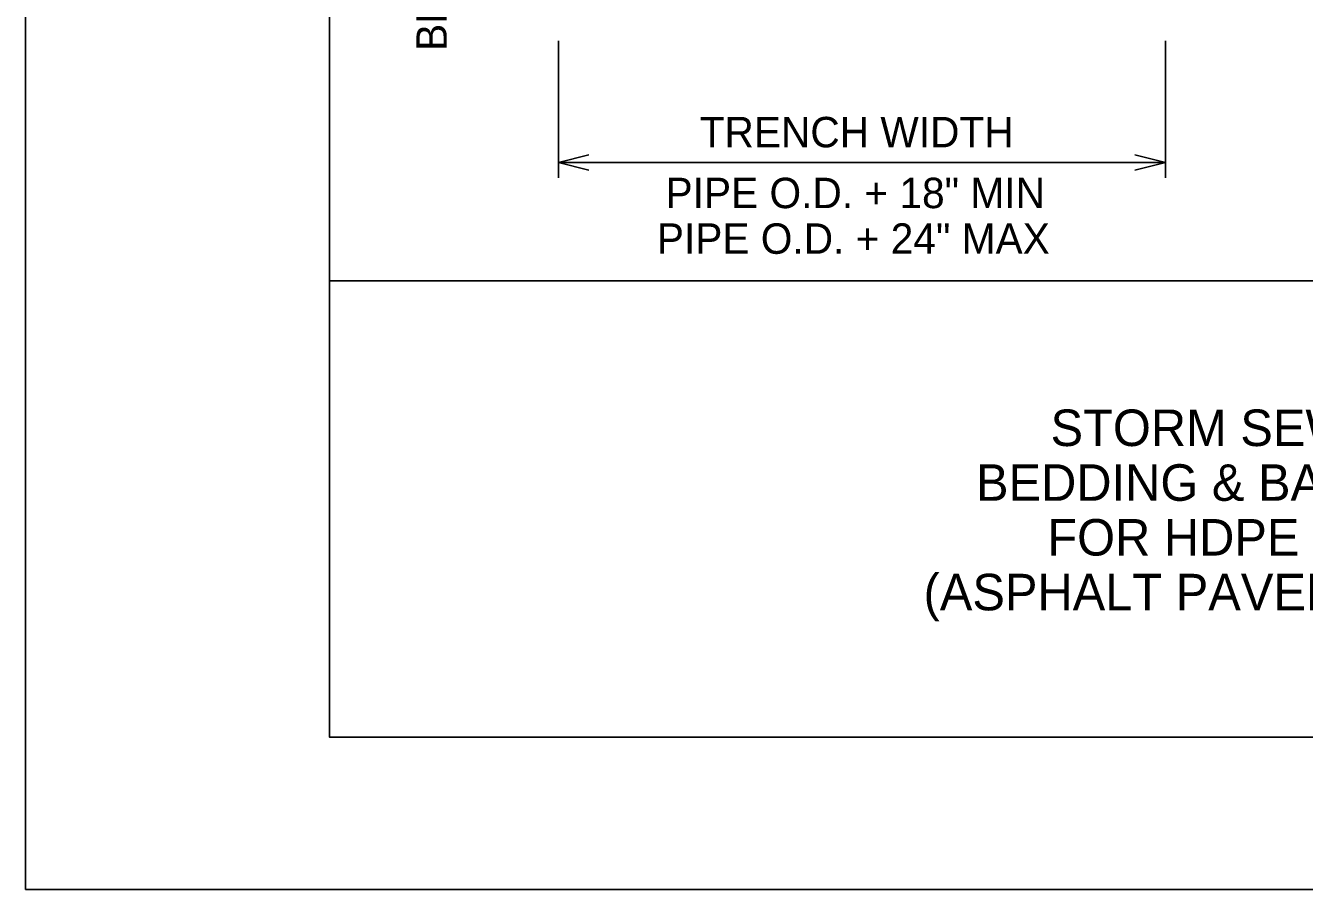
# Model space of a CAD drawing. Extents: x 2082586.6 to 2082595.1, y 13331260.5 to 13331271.5.
# Drawn here: x 2082586.6 to 2082590.806, y 13331260.525 to 13331263.364 of the extents above; entities that cross this region are included whole.
import ezdxf

# ---------------------------------------------------------------- set-up
doc = ezdxf.new("R2010")
doc.units = 0
for name, color, linetype in [('Detail Label', 7, 'Continuous'), ('Non-Print', 7, 'Continuous'), ('Sheet Title Block', 7, 'Continuous')]:
    doc.layers.add(name, color=color, linetype=linetype)

msp = doc.modelspace()

# ---------------------------------------------------------------- linework, layer by layer
at = {"layer": 'Detail Label'}
for p, q in [((2082588.3533, 13331263.3138), (2082588.3533, 13331262.8638)), ((2082590.3489, 13331263.3138), (2082590.3489, 13331262.8638)), ((2082588.3533, 13331262.9138), (2082590.3489, 13331262.9138))]:
    msp.add_line(p, q, dxfattribs=at)
for points in [[(2082588.4533, 13331262.8888), (2082588.3533, 13331262.9138), (2082588.4533, 13331262.9388)], [(2082590.2489, 13331262.9388), (2082590.3489, 13331262.9138), (2082590.2489, 13331262.8888)]]:
    msp.add_lwpolyline(points, dxfattribs=at)
at = {"layer": 'Non-Print'}
msp.add_lwpolyline([(2082586.6005, 13331260.5248), (2082595.1005, 13331260.5248), (2082595.1005, 13331271.5248), (2082586.6005, 13331271.5248)], close=True, dxfattribs=at)
at = {"layer": 'Sheet Title Block'}
for points in [[(2082587.6005, 13331271.0248), (2082594.6005, 13331271.0248), (2082594.6005, 13331262.5248), (2082587.6005, 13331262.5248)], [(2082587.6005, 13331262.5248), (2082594.6005, 13331262.5248), (2082594.6005, 13331261.0248), (2082587.6005, 13331261.0248)]]:
    msp.add_lwpolyline(points, close=True, dxfattribs=at)

# ---------------------------------------------------------------- texts
at = {"layer": 'Detail Label'}
msp.add_text('BEDDING', height=0.1, rotation=90, dxfattribs=at).set_placement((2082587.9858, 13331263.2806))
for s, p in [('TRENCH WIDTH', (2082588.8173, 13331262.9638)), ('PIPE O.D. + 18" MIN', (2082588.7051, 13331262.7638)), ('PIPE O.D. + 24" MAX', (2082588.6765, 13331262.6138))]:
    msp.add_text(s, height=0.1, dxfattribs=at).set_placement(p)
at = {"layer": 'Sheet Title Block'}
for s, p in [('STORM SEWER', (2082589.9713, 13331261.982)), ('BEDDING & BACKFILL', (2082589.7261, 13331261.802)), ('FOR HDPE PIPE', (2082589.9606, 13331261.622)), ('(ASPHALT PAVED AREAS)', (2082589.5537, 13331261.442))]:
    msp.add_text(s, height=0.12, dxfattribs=at).set_placement(p)

doc.saveas('drawing.dxf')
